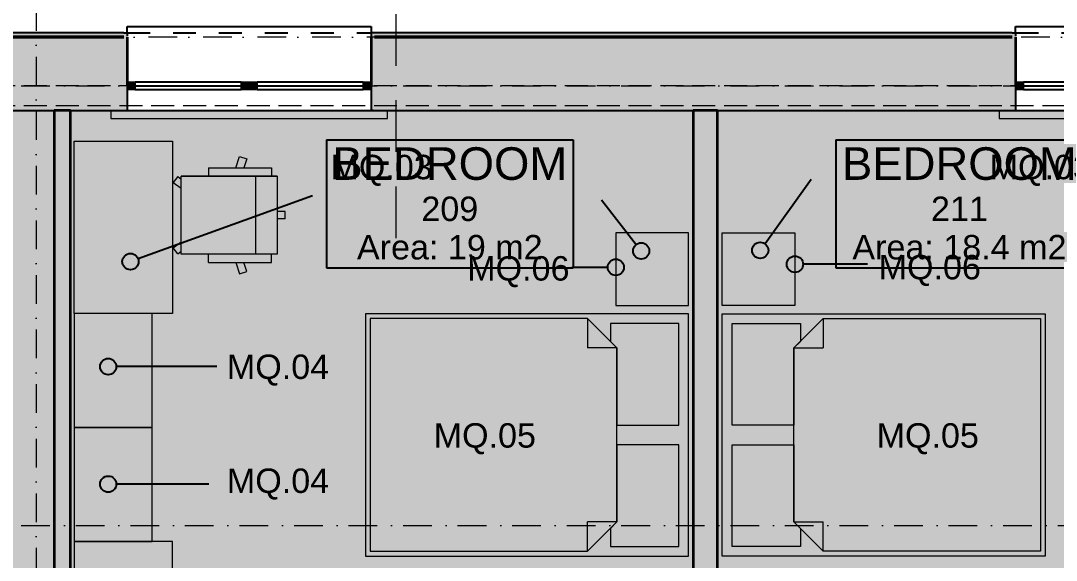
# Model space of a CAD drawing. Header units: millimetres. Extents: x -14278 to 96025, y -22378 to 34603.
# Drawn here: x 72108 to 78472, y 12336 to 15650 of the extents above; entities that cross this region are included whole.
import ezdxf
from ezdxf.enums import TextEntityAlignment as Align

# ---------------------------------------------------------------- set-up
doc = ezdxf.new("R2010")
doc.units = ezdxf.units.MM
doc.header["$MEASUREMENT"] = 0
for name, pattern in [('Dashed', [282.222223, 141.111112, -141.111112]), ('Dot & Dashed', [335.138881, 176.388884, -88.194442, 0, -70.555556]), ('Hidden Line', [195.611112, 141.111112, -54.5]), ('Long Dashed', [529.166651, 317.499995, -211.666656])]:
    doc.linetypes.add(name, pattern=pattern)
for name, color, linetype in [('A-Zz_20_10_90-T_TextFFEInternal', 7, 'Continuous'), ('A-Zz_60_50_80-P_MarkerSection', 7, 'Continuous'), ('NewA-Ee_25_10-M_WallsExternal', 7, 'Continuous'), ('NewA-Ee_25_10-M_WallsInternal', 7, 'Continuous'), ('NewA-Ee_30_10-M_Roofs', 7, 'Continuous'), ('NewA-Ee_30_40-M_Floors', 7, 'Continuous'), ('NewA-Ee_40_20-M_GeneralFFAndEInternalFixed', 7, 'Continuous'), ('NewA-Ee_40_20-M_GeneralFFAndEInternalMovable', 7, 'Continuous'), ('NewA-SL-M_SpacesInternal', 7, 'Continuous'), ('NewA-Ss_30_25-M_CeilingAndSoffitSystems', 7, 'Continuous'), ('NewA-Zz_20_10_90-T_TextFFEInternal', 7, 'Continuous'), ('NewA-Zz_35_40_80-M_GridStructural', 7, 'Continuous'), ('NewA-Zz_50_90_00-M_GrossInternal', 7, 'Continuous'), ('NewA-Zz_60_50_90-P_VoidOpening', 7, 'Continuous')]:
    doc.layers.add(name, color=color, linetype=linetype)
doc.styles.add('GENERATED_STYLE_1', font='')
doc.styles.get('GENERATED_STYLE_1').set_extended_font_data('Arial')

# ---------------------------------------------------------------- blocks, each defined once
blk = doc.blocks.new('Slab_29_2', base_point=(88251.7, 6550.5))
at = {"layer": 'NewA-Ee_30_40-M_Floors', "linetype": 'Continuous', "lineweight": 13}
blk.add_hatch(color=254, dxfattribs=at).paths.add_polyline_path([(88251.7, 6550.5), (88251.7, 12847.7), (90701.4, 12847.7), (90701.4, 15099.7), (56152, 15099.7), (56152, 6550.5)])
at = {"layer": 'NewA-Ee_30_40-M_Floors', "color": 6, "linetype": 'Continuous', "lineweight": 13, "flags": 128}
blk.add_lwpolyline([(88251.7, 6550.5), (56152, 6550.5), (56152, 15099.7), (90701.4, 15099.7), (90701.4, 12847.7), (88251.7, 12847.7)], close=True, dxfattribs=at)
blk = doc.blocks.new('BEDROOM_209_33_2', base_point=(74744.9, 14565))
at = {"layer": 'NewA-SL-M_SpacesInternal', "color": 253, "linetype": 'Continuous', "lineweight": 13}
for p, q in [((72413.2, 15099.7), (72413.2, 11096.4)), ((76240.7, 15099.7), (72413.2, 15099.7)), ((76240.7, 11096.4), (76240.7, 15099.7)), ((72413.2, 11096.4), (73239.3, 11096.4)), ((73239.3, 11096.4), (73239.3, 8145.4)), ((74473.1, 8145.4), (74473.1, 11096.4)), ((74473.1, 11096.4), (76240.7, 11096.4)), ((73239.3, 8145.4), (74473.1, 8145.4))]:
    blk.add_line(p, q, dxfattribs=at)
at = {"layer": 'NewA-SL-M_SpacesInternal', "linetype": 'Continuous'}
for p, q in [((73986.3, 14918.6), (73986.3, 14604.3)), ((73986.3, 14918.6), (75503.5, 14918.6)), ((75503.5, 14918.6), (75503.5, 14604.3)), ((73986.3, 14604.3), (73986.3, 14368.6)), ((75503.5, 14604.3), (75503.5, 14368.6)), ((73986.3, 14368.6), (73986.3, 14132.8)), ((75503.5, 14368.6), (75503.5, 14132.8)), ((73986.3, 14132.8), (75503.5, 14132.8))]:
    blk.add_line(p, q, dxfattribs=at)
at = {"layer": 'NewA-SL-M_SpacesInternal', "color": 5, "lineweight": 70, "style": 'GENERATED_STYLE_1'}
for tag, height, p in [('ROOM_NAME', 200, (74744.9, 14872.8)), ('ROOM_NUMBER', 150, (74744.9, 14570)), ('adj_text', 150, (74744.9, 14334.3))]:
    blk.add_attdef(tag, text='', height=height, dxfattribs=at).set_placement(p, align=Align.TOP_CENTER)
blk = doc.blocks.new('BEDROOM_211_34_2', base_point=(77877, 14565))
at = {"layer": 'NewA-SL-M_SpacesInternal', "color": 253, "linetype": 'Continuous', "lineweight": 13}
for p, q in [((76390.7, 15099.7), (76390.7, 11297.6)), ((80220.8, 15099.7), (76390.7, 15099.7)), ((80220.8, 11297.6), (80220.8, 15099.7)), ((76390.7, 11297.6), (78163.4, 11297.6)), ((78163.4, 11297.6), (78163.4, 8145.4)), ((79394.7, 8145.4), (79394.7, 11297.6)), ((79394.7, 11297.6), (80220.8, 11297.6)), ((78163.4, 8145.4), (79394.7, 8145.4))]:
    blk.add_line(p, q, dxfattribs=at)
at = {"layer": 'NewA-SL-M_SpacesInternal', "linetype": 'Continuous'}
for p, q in [((77118.4, 14918.6), (77118.4, 14604.3)), ((77118.4, 14918.6), (78635.6, 14918.6)), ((78635.6, 14918.6), (78635.6, 14604.3)), ((77118.4, 14604.3), (77118.4, 14368.6)), ((78635.6, 14604.3), (78635.6, 14368.6)), ((77118.4, 14368.6), (77118.4, 14132.8)), ((78635.6, 14368.6), (78635.6, 14132.8)), ((77118.4, 14132.8), (78635.6, 14132.8))]:
    blk.add_line(p, q, dxfattribs=at)
at = {"layer": 'NewA-SL-M_SpacesInternal', "color": 5, "lineweight": 70, "style": 'GENERATED_STYLE_1'}
for tag, height, p in [('ROOM_NAME', 200, (77877, 14872.8)), ('ROOM_NUMBER', 150, (77877, 14570)), ('adj_text', 150, (77877, 14334.3))]:
    blk.add_attdef(tag, text='', height=height, dxfattribs=at).set_placement(p, align=Align.TOP_CENTER)
blk = doc.blocks.new('Slab_42_2', base_point=(72413.2, 15099.7))
at = {"layer": 'NewA-Ss_30_25-M_CeilingAndSoffitSystems', "linetype": 'Continuous', "lineweight": 0}
blk.add_hatch(color=255, dxfattribs=at).paths.add_polyline_path([(72413.2, 15099.7), (72413.2, 11096.4), (73239.3, 11096.4), (73239.3, 8145.4), (74473.1, 8145.4), (74473.1, 11096.4), (76240.7, 11096.4), (76240.7, 15099.7)])
at = {"layer": 'NewA-Ss_30_25-M_CeilingAndSoffitSystems', "color": 6, "linetype": 'Continuous', "lineweight": 13, "flags": 128}
blk.add_lwpolyline([(72413.2, 15099.7), (76240.7, 15099.7), (76240.7, 11096.4), (74473.1, 11096.4), (74473.1, 8145.4), (73239.3, 8145.4), (73239.3, 11096.4), (72413.2, 11096.4)], close=True, dxfattribs=at)
blk = doc.blocks.new('Slab_43_2', base_point=(76390.7, 15099.7))
at = {"layer": 'NewA-Ss_30_25-M_CeilingAndSoffitSystems', "linetype": 'Continuous', "lineweight": 0}
blk.add_hatch(color=255, dxfattribs=at).paths.add_polyline_path([(76390.7, 15099.7), (76390.7, 11297.6), (78163.4, 11297.6), (78163.4, 8145.4), (79394.7, 8145.4), (79394.7, 11297.6), (80220.8, 11297.6), (80220.8, 15099.7)])
at = {"layer": 'NewA-Ss_30_25-M_CeilingAndSoffitSystems', "color": 6, "linetype": 'Continuous', "lineweight": 13, "flags": 128}
blk.add_lwpolyline([(76390.7, 15099.7), (76390.7, 11297.6), (78163.4, 11297.6), (78163.4, 8145.4), (79394.7, 8145.4), (79394.7, 11297.6), (80220.8, 11297.6), (80220.8, 15099.7)], close=True, dxfattribs=at)
blk = doc.blocks.new('Double Window 19_2')
at = {"layer": 'NewA-Ee_25_10-M_WallsExternal', "linetype": 'Continuous', "lineweight": 13}
for points in [[(-750, 0), (-750, -50), (-700, -50), (-700, 0)], [(0, -50), (0, 0), (-50, 0), (-50, -50)], [(0, 0), (0, -50), (50, -50), (50, 0)], [(750, -50), (750, 0), (700, 0), (700, -50)]]:
    blk.add_hatch(color=104, dxfattribs=at).paths.add_polyline_path(points)
at = {"layer": 'NewA-Ee_25_10-M_WallsExternal', "linetype": 'Continuous'}
for p, q in [((-750, 300), (-750, 340)), ((-750, 340), (750, 340)), ((750, 340), (750, 300)), ((-700, 0), (-50, 0)), ((50, 0), (700, 0)), ((-750, -24.9), (-750, -50)), ((-700, -25), (-50, -25)), ((-50, -50), (-700, -50)), ((50, -25), (700, -25)), ((700, -50), (50, -50)), ((750, -24.9), (750, -50)), ((-750, -175.2), (750, -175.2))]:
    blk.add_line(p, q, dxfattribs=at)
at = {"layer": 'NewA-Ee_25_10-M_WallsExternal', "linetype": 'Dashed'}
blk.add_line((-750, 300), (750, 300), dxfattribs=at)
at = {"layer": 'NewA-Ee_25_10-M_WallsExternal', "color": 24, "linetype": 'Continuous', "lineweight": 13}
for p, q in [((-750, 0), (-700, 0)), ((-700, 0), (-700, -50)), ((-50, -50), (-50, 0)), ((-50, 0), (0, 0)), ((0, 0), (50, 0)), ((50, 0), (50, -50)), ((700, -50), (700, 0)), ((700, 0), (750, 0)), ((-700, -50), (-750, -50)), ((0, -50), (-50, -50)), ((50, -50), (0, -50)), ((750, -50), (700, -50))]:
    blk.add_line(p, q, dxfattribs=at)
at = {"layer": 'NewA-Ee_25_10-M_WallsExternal', "color": 92, "linetype": 'Continuous', "lineweight": 35}
for p, q in [((-750, 0), (-750, -24.9)), ((750, 0), (750, -24.9))]:
    blk.add_line(p, q, dxfattribs=at)
blk = doc.blocks.new('Wall_68_2', base_point=(56001.7, 15250))
at = {"layer": 'NewA-Ee_25_10-M_WallsExternal', "linetype": 'Continuous', "lineweight": 13}
for points in [[(71641.7, 15274.9), (71641.7, 15250), (72761.7, 15250), (72761.7, 15274.9), (72741.6, 15274.9), (72741.6, 15550), (71661.8, 15550), (71661.8, 15274.9)], [(71661.8, 15574.9), (71661.8, 15554.8), (72741.6, 15554.8), (72741.6, 15574.9)], [(72741.6, 15574.9), (72741.6, 15274.9), (72761.7, 15274.9), (72761.7, 15574.9)], [(74281.8, 15574.9), (74261.7, 15574.9), (74261.7, 15274.9), (74281.8, 15274.9)], [(74261.7, 15274.9), (74261.7, 15250), (78221.7, 15250), (78221.7, 15274.9), (78201.6, 15274.9), (78201.6, 15550), (74281.8, 15550), (74281.8, 15274.9)], [(74281.8, 15574.9), (74281.8, 15554.8), (78201.6, 15554.8), (78201.6, 15574.9)], [(78201.6, 15574.9), (78201.6, 15274.9), (78221.7, 15274.9), (78221.7, 15574.9)], [(72761.7, 15250), (71641.7, 15250), (71641.7, 15224.9), (71654.7, 15224.9), (71654.7, 15179.6), (72748.7, 15179.6), (72748.7, 15224.9), (72761.7, 15224.9)], [(72748.7, 15099.7), (72761.7, 15099.7), (72761.7, 15224.9), (72748.7, 15224.9)], [(78221.7, 15250), (74261.7, 15250), (74261.7, 15224.9), (74274.7, 15224.9), (74274.7, 15179.6), (78208.7, 15179.6), (78208.7, 15224.9), (78221.7, 15224.9)], [(74274.7, 15099.7), (74274.7, 15224.9), (74261.7, 15224.9), (74261.7, 15099.7)], [(78208.7, 15099.7), (78221.7, 15099.7), (78221.7, 15224.9), (78208.7, 15224.9)], [(71654.7, 15179.6), (71654.7, 15116.1), (72748.7, 15116.1), (72748.7, 15179.6)], [(74274.7, 15179.6), (74274.7, 15116.1), (78208.7, 15116.1), (78208.7, 15179.6)], [(72748.7, 15116.1), (71654.7, 15116.1), (71654.7, 15099.7), (72748.7, 15099.7)], [(78208.7, 15116.1), (74274.7, 15116.1), (74274.7, 15099.7), (78208.7, 15099.7)]]:
    blk.add_hatch(color=6, dxfattribs=at).paths.add_polyline_path(points)
at = {"layer": 'NewA-Ee_25_10-M_WallsExternal', "linetype": 'Continuous'}
for p, q in [((71661.8, 15554.8), (72741.6, 15554.8)), ((72741.6, 15574.9), (72761.7, 15574.9)), ((72761.7, 15574.9), (72761.7, 15554.8)), ((74281.8, 15574.9), (74261.7, 15574.9)), ((74261.7, 15574.9), (74261.7, 15554.8)), ((74281.8, 15554.8), (78201.6, 15554.8)), ((78201.6, 15574.9), (78221.7, 15574.9)), ((78221.7, 15574.9), (78221.7, 15554.8)), ((72761.7, 15250), (72761.7, 15224.9)), ((72761.7, 15224.9), (72761.7, 15179.6)), ((74261.7, 15250), (74261.7, 15224.9)), ((74261.7, 15224.9), (74261.7, 15179.6)), ((78221.7, 15250), (78221.7, 15224.9)), ((78221.7, 15224.9), (78221.7, 15179.6)), ((72761.7, 15179.6), (72761.7, 15116.1)), ((74261.7, 15179.6), (74261.7, 15116.1)), ((78221.7, 15179.6), (78221.7, 15116.1)), ((72748.7, 15099.7), (72761.7, 15099.7)), ((72761.7, 15116.1), (72761.7, 15099.7)), ((74261.7, 15116.1), (74261.7, 15099.7)), ((74274.7, 15099.7), (74261.7, 15099.7)), ((78208.7, 15099.7), (78221.7, 15099.7)), ((78221.7, 15116.1), (78221.7, 15099.7))]:
    blk.add_line(p, q, dxfattribs=at)
at = {"layer": 'NewA-Ee_25_10-M_WallsExternal', "color": 92, "linetype": 'Continuous', "lineweight": 35}
for p, q in [((71661.8, 15550), (72741.6, 15550)), ((72761.7, 15550), (72761.7, 15274.9)), ((74261.7, 15550), (74261.7, 15274.9)), ((74281.8, 15550), (78201.6, 15550)), ((78221.7, 15550), (78221.7, 15274.9)), ((72761.7, 15274.9), (72761.7, 15250)), ((74261.7, 15274.9), (74261.7, 15250)), ((78221.7, 15274.9), (78221.7, 15250))]:
    blk.add_line(p, q, dxfattribs=at)
at = {"layer": 'NewA-Ee_25_10-M_WallsExternal', "linetype": 'Continuous', "flags": 128}
for points in [[(72741.6, 15574.9), (71661.8, 15574.9)], [(78201.6, 15574.9), (74281.8, 15574.9)], [(72012.9, 15099.7), (72748.7, 15099.7)], [(74274.7, 15099.7), (78208.7, 15099.7)]]:
    blk.add_lwpolyline(points, dxfattribs=at)
at = {"layer": 'NewA-Ee_25_10-M_WallsExternal', "linetype": 'Continuous', "zscale": 1000}
for p in [(73511.7, 15274.9), (78971.7, 15274.9)]:
    blk.add_blockref('Double Window 19_2', p, dxfattribs=at)
blk = doc.blocks.new('Wall_81_2', base_point=(76240.7, 15099.7))
at = {"layer": 'NewA-Ee_25_10-M_WallsInternal', "linetype": 'Continuous', "lineweight": 13}
blk.add_hatch(color=6, dxfattribs=at).paths.add_polyline_path([(76240.7, 15099.7), (76240.7, 10972.6), (76390.7, 11297.6), (76390.7, 15099.7)])
at = {"layer": 'NewA-Ee_25_10-M_WallsInternal', "color": 92, "linetype": 'Continuous', "lineweight": 35, "flags": 128}
for points in [[(76240.7, 15099.7), (76240.7, 10972.6)], [(76390.7, 15099.7), (76240.7, 15099.7)], [(76390.7, 11297.6), (76390.7, 15099.7)]]:
    blk.add_lwpolyline(points, dxfattribs=at)
blk = doc.blocks.new('Wall_115_2', base_point=(72413.2, 15099.7))
at = {"layer": 'NewA-Ee_25_10-M_WallsInternal', "linetype": 'Continuous', "lineweight": 13}
blk.add_hatch(color=6, dxfattribs=at).paths.add_polyline_path([(72313.2, 15099.7), (72313.2, 8145.4), (72413.2, 8145.4), (72413.2, 15099.7)])
at = {"layer": 'NewA-Ee_25_10-M_WallsInternal', "color": 92, "linetype": 'Continuous', "lineweight": 35, "flags": 128}
for points in [[(72313.2, 15099.7), (72313.2, 11096.4)], [(72413.2, 15099.7), (72313.2, 15099.7)], [(72413.2, 11096.4), (72413.2, 15099.7)], [(72313.2, 10971.4), (72313.2, 8145.4)], [(72413.2, 9081), (72413.2, 10971.4)], [(72413.2, 8145.4), (72413.2, 8956)]]:
    blk.add_lwpolyline(points, dxfattribs=at)
blk = doc.blocks.new('Standard grid marker')
at = {"layer": 'NewA-Zz_35_40_80-M_GridStructural', "color": 6, "linetype": 'Dot & Dashed', "lineweight": 13}
blk.add_line((1000, 0), (18130.8, 0), dxfattribs=at)
at = {"layer": 'NewA-Zz_35_40_80-M_GridStructural', "style": 'GENERATED_STYLE_1'}
blk.add_attdef('AC_MarkerText_1', text='', height=250, rotation=90, dxfattribs=at).set_placement((-250, 14.3), align=Align.MIDDLE_CENTER)
blk = doc.blocks.new('Standard grid marker_2')
at = {"layer": 'NewA-Zz_35_40_80-M_GridStructural', "color": 6, "linetype": 'Dot & Dashed', "lineweight": 13}
blk.add_line((1000, 0), (40175.6, 0), dxfattribs=at)
at = {"layer": 'NewA-Zz_35_40_80-M_GridStructural', "style": 'GENERATED_STYLE_1'}
blk.add_attdef('AC_MarkerText_1', text='', height=250, dxfattribs=at).set_placement((41425.6, 14.3), align=Align.MIDDLE_CENTER)
blk = doc.blocks.new('Standard grid marker_4')
at = {"layer": 'NewA-Zz_35_40_80-M_GridStructural', "color": 6, "linetype": 'Dot & Dashed', "lineweight": 13}
blk.add_line((1000, 0), (40175.6, 0), dxfattribs=at)
blk = doc.blocks.new('Venetian Blind 19')
at = {"layer": 'NewA-Ee_40_20-M_GeneralFFAndEInternalFixed', "color": 1, "linetype": 'Continuous', "lineweight": 18}
for p, q in [((1700, 50), (0, 50)), ((0, 50), (0, 0)), ((0, 0), (1700, 0)), ((1700, 0), (1700, 50))]:
    blk.add_line(p, q, dxfattribs=at)
blk = doc.blocks.new('Office Desk Rect 19')
at = {"layer": 'NewA-Ee_40_20-M_GeneralFFAndEInternalMovable', "color": 1, "linetype": 'Continuous', "lineweight": 18}
for p, q in [((1058.8625, 604.8375), (0, 604.8375)), ((0, 604.8375), (0, 0)), ((1058.8625, 0), (1058.8625, 604.8375)), ((0, 0), (1058.8625, 0))]:
    blk.add_line(p, q, dxfattribs=at)
blk = doc.blocks.new('Office Chair 04 19')
at = {"layer": 'NewA-Ee_40_20-M_GeneralFFAndEInternalMovable', "color": 1, "linetype": 'Continuous', "lineweight": 18}
for p, q in [((335.5, 682), (335.5, 632.6)), ((335.5, 682), (379.5, 682)), ((379.5, 682), (379.5, 632.6)), ((67.3, 210.1), (67.3, 598.2)), ((67.3, 598.2), (117.3, 598.2)), ((597.6, 632.6), (117.3, 632.6)), ((117.3, 632.6), (117.3, 43.3)), ((117.3, 632.6), (117.3, 43.3)), ((597.6, 632.6), (597.6, 43.3)), ((597.6, 43.3), (597.6, 632.6)), ((597.6, 632.6), (597.6, 43.3)), ((647.6, 598.2), (597.6, 598.2)), ((647.6, 210.1), (647.6, 598.2)), ((-3.2, 401.5), (11.5, 446.7)), ((11.5, 446.7), (67.3, 428.6)), ((117.3, 501), (597.6, 501)), ((703.4, 446.7), (647.6, 428.6)), ((718.1, 401.5), (703.4, 446.7)), ((67.3, 378.6), (-3.2, 401.5)), ((647.6, 378.6), (718.1, 401.5)), ((67.3, 210.1), (117.3, 210.1)), ((67.3, 210.1), (117.3, 210.1)), ((647.6, 210.1), (597.6, 210.1)), ((647.6, 210.1), (597.6, 210.1)), ((117.3, 43.3), (597.6, 43.3)), ((119.9, 21.7), (135.6, 43.3)), ((119.9, 21.7), (157.3, -5.4)), ((157.3, -5.4), (192.7, 43.3)), ((557.7, -5.4), (522.2, 43.3)), ((595, 21.7), (557.7, -5.4)), ((595, 21.7), (579.3, 43.3))]:
    blk.add_line(p, q, dxfattribs=at)
blk = doc.blocks.new('Bed Double 19')
at = {"layer": 'NewA-Ee_40_20-M_GeneralFFAndEInternalMovable', "color": 1, "linetype": 'Continuous', "lineweight": 18}
for p, q in [((1489.1, 1985.4), (0, 1985.4)), ((0, 1985.4), (0, 0)), ((1489.1, 0), (1489.1, 1985.4)), ((684.5, 1925.4), (60, 1925.4)), ((60, 1925.4), (60, 1505.4)), ((684.5, 1545.4), (684.5, 1925.4)), ((1429.1, 1925.4), (804.5, 1925.4)), ((804.5, 1925.4), (804.5, 1545.4)), ((1429.1, 1505.4), (1429.1, 1925.4)), ((210, 1545.4), (30, 1365.4)), ((170, 1505.4), (210, 1545.4)), ((210, 1545.4), (684.5, 1545.4)), ((744.5, 1545.4), (210, 1545.4)), ((210, 1545.4), (210, 1365.4)), ((1279.1, 1545.4), (744.5, 1545.4)), ((804.5, 1545.4), (1279.1, 1545.4)), ((1279.1, 1545.4), (1319.1, 1505.4)), ((1459.1, 1365.4), (1279.1, 1545.4)), ((1279.1, 1545.4), (1279.1, 1365.4)), ((60, 1505.4), (170, 1505.4)), ((1319.1, 1505.4), (1429.1, 1505.4)), ((30, 1365.4), (30, 30)), ((30, 1365.4), (210, 1365.4)), ((1459.1, 1365.4), (1279.1, 1365.4)), ((1459.1, 30), (1459.1, 1365.4)), ((0, 0), (1489.1, 0)), ((30, 30), (744.5, 30)), ((744.5, 30), (1459.1, 30))]:
    blk.add_line(p, q, dxfattribs=at)
blk = doc.blocks.new('Rectangular Table 01 19_3')
at = {"layer": 'NewA-Ee_40_20-M_GeneralFFAndEInternalMovable', "color": 1, "linetype": 'Continuous', "lineweight": 18}
for p, q in [((446.6, 446.6), (0, 446.6)), ((0, 446.6), (0, 0)), ((446.6, 0), (446.6, 446.6)), ((0, 0), (446.6, 0))]:
    blk.add_line(p, q, dxfattribs=at)
blk = doc.blocks.new('Wardrobe 19')
at = {"layer": 'NewA-Ee_40_20-M_GeneralFFAndEInternalMovable', "color": 1, "linetype": 'Continuous', "lineweight": 18}
for p, q in [((1059.4, 604.8), (0, 604.8)), ((0, 604.8), (0, 0)), ((1059.4, 0), (1059.4, 604.8)), ((0, 0), (1059.4, 0))]:
    blk.add_line(p, q, dxfattribs=at)
blk = doc.blocks.new('Credenza 19_2')
at = {"layer": 'NewA-Ee_40_20-M_GeneralFFAndEInternalMovable', "color": 1, "linetype": 'Continuous', "lineweight": 18}
for p, q in [((700, 478.4), (0, 478.4)), ((0, 478.4), (0, 0)), ((700, 0), (700, 478.4)), ((0, 0), (700, 0))]:
    blk.add_line(p, q, dxfattribs=at)
blk = doc.blocks.new('Beam_16_2', base_point=(90851.7, 6550))
at = {"layer": 'NewA-Ee_30_10-M_Roofs', "color": 6, "linetype": 'Hidden Line', "lineweight": 13}
blk.add_line((90851.7, 15250), (56001.7, 15250), dxfattribs=at)
blk = doc.blocks.new('Line_82_2', base_point=(73312.8, 13525.6))
at = {"layer": 'NewA-Zz_20_10_90-T_TextFFEInternal', "linetype": 'Continuous'}
blk.add_hatch(color=256, dxfattribs=at).paths.add_polyline_path([(72695.3, 13525.6), (72691.5, 13544.7), (72680.6, 13560.9), (72664.4, 13571.8), (72645.3, 13575.6), (72626.1, 13571.8), (72609.9, 13560.9), (72599.1, 13544.7), (72595.3, 13525.6), (72599.1, 13506.4), (72609.9, 13490.2), (72626.1, 13479.4), (72645.3, 13475.6), (72664.4, 13479.4), (72680.6, 13490.2), (72691.5, 13506.4)])
blk.add_line((73312.8, 13525.6), (72695.3, 13525.6), dxfattribs=at)
blk.add_circle((72645.3, 13525.6), 50, dxfattribs=at)
blk = doc.blocks.new('Line_83_2', base_point=(73264.1, 12803.9))
at = {"layer": 'NewA-Zz_20_10_90-T_TextFFEInternal', "linetype": 'Continuous'}
blk.add_hatch(color=256, dxfattribs=at).paths.add_polyline_path([(72695.3, 12803.9), (72691.5, 12823.1), (72680.6, 12839.3), (72664.4, 12850.1), (72645.3, 12853.9), (72626.1, 12850.1), (72609.9, 12839.3), (72599.1, 12823.1), (72595.3, 12803.9), (72599.1, 12784.8), (72609.9, 12768.6), (72626.1, 12757.7), (72645.3, 12753.9), (72664.4, 12757.7), (72680.6, 12768.6), (72691.5, 12784.8)])
blk.add_line((73264.1, 12803.9), (72695.3, 12803.9), dxfattribs=at)
blk.add_circle((72645.3, 12803.9), 50, dxfattribs=at)
blk = doc.blocks.new('Line_89_2', base_point=(73900.8, 14575.1))
at = {"layer": 'NewA-Zz_20_10_90-T_TextFFEInternal', "linetype": 'Continuous'}
blk.add_hatch(color=256, dxfattribs=at).paths.add_polyline_path([(72832.3, 14170.7), (72828.5, 14189.8), (72817.7, 14206), (72801.5, 14216.8), (72782.3, 14220.7), (72763.2, 14216.8), (72747, 14206), (72736.1, 14189.8), (72732.3, 14170.7), (72736.1, 14151.5), (72747, 14135.3), (72763.2, 14124.5), (72782.3, 14120.7), (72801.5, 14124.5), (72817.7, 14135.3), (72828.5, 14151.5)])
blk.add_line((73900.8, 14575.1), (72829.3, 14187.7), dxfattribs=at)
blk.add_circle((72782.3, 14170.7), 50, dxfattribs=at)
blk = doc.blocks.new('Line_104_2', base_point=(77311.7, 14154.7))
at = {"layer": 'NewA-Zz_20_10_90-T_TextFFEInternal', "linetype": 'Continuous'}
blk.add_hatch(color=256, dxfattribs=at).paths.add_polyline_path([(76916.2, 14154.7), (76912.4, 14173.8), (76901.5, 14190.1), (76885.3, 14200.9), (76866.2, 14204.7), (76847, 14200.9), (76830.8, 14190.1), (76820, 14173.8), (76816.2, 14154.7), (76820, 14135.6), (76830.8, 14119.3), (76847, 14108.5), (76866.2, 14104.7), (76885.3, 14108.5), (76901.5, 14119.3), (76912.4, 14135.6)])
blk.add_line((77311.7, 14154.7), (76916.2, 14154.7), dxfattribs=at)
blk.add_circle((76866.2, 14154.7), 50, dxfattribs=at)
blk = doc.blocks.new('Line_105_2', base_point=(76966.4, 14674.6))
at = {"layer": 'NewA-Zz_20_10_90-T_TextFFEInternal', "linetype": 'Continuous'}
blk.add_hatch(color=256, dxfattribs=at).paths.add_polyline_path([(76702.9, 14239.8), (76699.1, 14258.9), (76688.3, 14275.2), (76672.1, 14286), (76652.9, 14289.8), (76633.8, 14286), (76617.6, 14275.2), (76606.7, 14258.9), (76602.9, 14239.8), (76606.7, 14220.7), (76617.6, 14204.5), (76633.8, 14193.6), (76652.9, 14189.8), (76672.1, 14193.6), (76688.3, 14204.5), (76699.1, 14220.7)])
blk.add_line((76966.4, 14674.6), (76682.2, 14280.4), dxfattribs=at)
blk.add_circle((76652.9, 14239.8), 50, dxfattribs=at)
blk = doc.blocks.new('Line_109_2', base_point=(75495.1, 14135.9))
at = {"layer": 'NewA-Zz_20_10_90-T_TextFFEInternal', "linetype": 'Continuous'}
blk.add_hatch(color=256, dxfattribs=at).paths.add_polyline_path([(75815.3, 14135.9), (75811.5, 14155), (75800.7, 14171.3), (75784.4, 14182.1), (75765.3, 14185.9), (75746.2, 14182.1), (75729.9, 14171.3), (75719.1, 14155), (75715.3, 14135.9), (75719.1, 14116.8), (75729.9, 14100.6), (75746.2, 14089.7), (75765.3, 14085.9), (75784.4, 14089.7), (75800.7, 14100.6), (75811.5, 14116.8)])
blk.add_line((75495.1, 14135.9), (75715.3, 14135.9), dxfattribs=at)
blk.add_circle((75765.3, 14135.9), 50, dxfattribs=at)
blk = doc.blocks.new('Line_110_2', base_point=(75676.7, 14549.4))
at = {"layer": 'NewA-Zz_20_10_90-T_TextFFEInternal', "linetype": 'Continuous'}
blk.add_hatch(color=256, dxfattribs=at).paths.add_polyline_path([(75971.1, 14236.1), (75967.3, 14255.3), (75956.4, 14271.5), (75940.2, 14282.3), (75921.1, 14286.1), (75901.9, 14282.3), (75885.7, 14271.5), (75874.9, 14255.3), (75871.1, 14236.1), (75874.9, 14217), (75885.7, 14200.8), (75901.9, 14189.9), (75921.1, 14186.1), (75940.2, 14189.9), (75956.4, 14200.8), (75967.3, 14217)])
blk.add_line((75676.7, 14549.4), (75890.3, 14275.6), dxfattribs=at)
blk.add_circle((75921.1, 14236.1), 50, dxfattribs=at)
blk = doc.blocks.new('Label_171_2', base_point=(74535.1, 13262.4))
at = {"layer": 'A-Zz_20_10_90-T_TextFFEInternal', "insert": (74960.1, 13178.1), "char_height": 150, "attachment_point": 2, "style": 'GENERATED_STYLE_1'}
blk.add_mtext('\\fArial|b0|i0|c0|p34;MQ.05\\fArial|b0|i0|c0|p34;\\fArial|b0|i0|c0|p34;\\fArial|b0|i0|c0|p34;\\fArial|b0|i0|c0|p34;\\fArial|b0|i0|c0|p34;\\fArial|b0|i0|c0|p34;\\fArial|b0|i0|c0|p34;\\fArial|b0|i0|c0|p34;\\fArial|b0|i0|c0|p34;\\fArial|b0|i0|c0|p34;\\fArial|b0|i0|c0|p34;\\fArial|b0|i0|c0|p34;\\fArial|b0|i0|c0|p34;\\fArial|b0|i0|c0|p34;\\fArial|b0|i0|c0|p34;\\fArial|b0|i0|c0|p34;\\fArial|b0|i0|c0|p34;\\fArial|b0|i0|c0|p34;\\fArial|b0|i0|c0|p34;\\fArial|b0|i0|c0|p34;\\fArial|b0|i0|c0|p34;\\fArial|b0|i0|c0|p34;\\fArial|b0|i0|c0|p34;\\fArial|b0|i0|c0|p34;\\fArial|b0|i0|c0|p34;\\fArial|b0|i0|c0|p34;\\fArial|b0|i0|c0|p34;\\fArial|b0|i0|c0|p34;\\fArial|b0|i0|c0|p34;}', dxfattribs=at)
blk = doc.blocks.new('Label_172_2', base_point=(77257.3, 13262.4))
at = {"layer": 'A-Zz_20_10_90-T_TextFFEInternal', "insert": (77682.3, 13178.1), "char_height": 150, "attachment_point": 2, "style": 'GENERATED_STYLE_1'}
blk.add_mtext('\\fArial|b0|i0|c0|p34;MQ.05\\fArial|b0|i0|c0|p34;\\fArial|b0|i0|c0|p34;\\fArial|b0|i0|c0|p34;\\fArial|b0|i0|c0|p34;\\fArial|b0|i0|c0|p34;\\fArial|b0|i0|c0|p34;\\fArial|b0|i0|c0|p34;\\fArial|b0|i0|c0|p34;\\fArial|b0|i0|c0|p34;\\fArial|b0|i0|c0|p34;\\fArial|b0|i0|c0|p34;\\fArial|b0|i0|c0|p34;\\fArial|b0|i0|c0|p34;\\fArial|b0|i0|c0|p34;\\fArial|b0|i0|c0|p34;\\fArial|b0|i0|c0|p34;\\fArial|b0|i0|c0|p34;\\fArial|b0|i0|c0|p34;\\fArial|b0|i0|c0|p34;\\fArial|b0|i0|c0|p34;\\fArial|b0|i0|c0|p34;\\fArial|b0|i0|c0|p34;\\fArial|b0|i0|c0|p34;\\fArial|b0|i0|c0|p34;\\fArial|b0|i0|c0|p34;\\fArial|b0|i0|c0|p34;\\fArial|b0|i0|c0|p34;\\fArial|b0|i0|c0|p34;\\fArial|b0|i0|c0|p34;}', dxfattribs=at)
blk = doc.blocks.new('Label_179_2', base_point=(73900.8, 14910.8))
at = {"layer": 'A-Zz_20_10_90-T_TextFFEInternal', "insert": (74325.8, 14826.5), "char_height": 150, "attachment_point": 2, "style": 'GENERATED_STYLE_1'}
blk.add_mtext('\\fArial|b0|i0|c0|p34;MQ.03\\fArial|b0|i0|c0|p34;\\fArial|b0|i0|c0|p34;\\fArial|b0|i0|c0|p34;\\fArial|b0|i0|c0|p34;\\fArial|b0|i0|c0|p34;\\fArial|b0|i0|c0|p34;\\fArial|b0|i0|c0|p34;\\fArial|b0|i0|c0|p34;\\fArial|b0|i0|c0|p34;\\fArial|b0|i0|c0|p34;\\fArial|b0|i0|c0|p34;\\fArial|b0|i0|c0|p34;\\fArial|b0|i0|c0|p34;\\fArial|b0|i0|c0|p34;\\fArial|b0|i0|c0|p34;\\fArial|b0|i0|c0|p34;\\fArial|b0|i0|c0|p34;\\fArial|b0|i0|c0|p34;\\fArial|b0|i0|c0|p34;\\fArial|b0|i0|c0|p34;\\fArial|b0|i0|c0|p34;\\fArial|b0|i0|c0|p34;\\fArial|b0|i0|c0|p34;\\fArial|b0|i0|c0|p34;\\fArial|b0|i0|c0|p34;\\fArial|b0|i0|c0|p34;\\fArial|b0|i0|c0|p34;\\fArial|b0|i0|c0|p34;\\fArial|b0|i0|c0|p34;}', dxfattribs=at)
blk = doc.blocks.new('Label_180_2', base_point=(73264.1, 13684.1))
at = {"layer": 'A-Zz_20_10_90-T_TextFFEInternal', "insert": (73689.1, 13599.8), "char_height": 150, "attachment_point": 2, "style": 'GENERATED_STYLE_1'}
blk.add_mtext('\\fArial|b0|i0|c0|p34;MQ.04\\fArial|b0|i0|c0|p34;\\fArial|b0|i0|c0|p34;\\fArial|b0|i0|c0|p34;\\fArial|b0|i0|c0|p34;\\fArial|b0|i0|c0|p34;\\fArial|b0|i0|c0|p34;\\fArial|b0|i0|c0|p34;\\fArial|b0|i0|c0|p34;\\fArial|b0|i0|c0|p34;\\fArial|b0|i0|c0|p34;\\fArial|b0|i0|c0|p34;\\fArial|b0|i0|c0|p34;\\fArial|b0|i0|c0|p34;\\fArial|b0|i0|c0|p34;\\fArial|b0|i0|c0|p34;\\fArial|b0|i0|c0|p34;\\fArial|b0|i0|c0|p34;\\fArial|b0|i0|c0|p34;\\fArial|b0|i0|c0|p34;\\fArial|b0|i0|c0|p34;\\fArial|b0|i0|c0|p34;\\fArial|b0|i0|c0|p34;\\fArial|b0|i0|c0|p34;\\fArial|b0|i0|c0|p34;\\fArial|b0|i0|c0|p34;\\fArial|b0|i0|c0|p34;\\fArial|b0|i0|c0|p34;\\fArial|b0|i0|c0|p34;\\fArial|b0|i0|c0|p34;}', dxfattribs=at)
blk = doc.blocks.new('Label_181_2', base_point=(73264.1, 12984.1))
at = {"layer": 'A-Zz_20_10_90-T_TextFFEInternal', "insert": (73689.1, 12899.8), "char_height": 150, "attachment_point": 2, "style": 'GENERATED_STYLE_1'}
blk.add_mtext('\\fArial|b0|i0|c0|p34;MQ.04\\fArial|b0|i0|c0|p34;\\fArial|b0|i0|c0|p34;\\fArial|b0|i0|c0|p34;\\fArial|b0|i0|c0|p34;\\fArial|b0|i0|c0|p34;\\fArial|b0|i0|c0|p34;\\fArial|b0|i0|c0|p34;\\fArial|b0|i0|c0|p34;\\fArial|b0|i0|c0|p34;\\fArial|b0|i0|c0|p34;\\fArial|b0|i0|c0|p34;\\fArial|b0|i0|c0|p34;\\fArial|b0|i0|c0|p34;\\fArial|b0|i0|c0|p34;\\fArial|b0|i0|c0|p34;\\fArial|b0|i0|c0|p34;\\fArial|b0|i0|c0|p34;\\fArial|b0|i0|c0|p34;\\fArial|b0|i0|c0|p34;\\fArial|b0|i0|c0|p34;\\fArial|b0|i0|c0|p34;\\fArial|b0|i0|c0|p34;\\fArial|b0|i0|c0|p34;\\fArial|b0|i0|c0|p34;\\fArial|b0|i0|c0|p34;\\fArial|b0|i0|c0|p34;\\fArial|b0|i0|c0|p34;\\fArial|b0|i0|c0|p34;\\fArial|b0|i0|c0|p34;}', dxfattribs=at)
blk = doc.blocks.new('Label_193_2', base_point=(74741.3, 14288.4))
at = {"layer": 'A-Zz_20_10_90-T_TextFFEInternal', "insert": (75166.3, 14204.1), "char_height": 150, "attachment_point": 2, "style": 'GENERATED_STYLE_1'}
blk.add_mtext('\\fArial|b0|i0|c0|p34;MQ.06\\fArial|b0|i0|c0|p34;\\fArial|b0|i0|c0|p34;\\fArial|b0|i0|c0|p34;\\fArial|b0|i0|c0|p34;\\fArial|b0|i0|c0|p34;\\fArial|b0|i0|c0|p34;\\fArial|b0|i0|c0|p34;\\fArial|b0|i0|c0|p34;\\fArial|b0|i0|c0|p34;\\fArial|b0|i0|c0|p34;\\fArial|b0|i0|c0|p34;\\fArial|b0|i0|c0|p34;\\fArial|b0|i0|c0|p34;\\fArial|b0|i0|c0|p34;\\fArial|b0|i0|c0|p34;\\fArial|b0|i0|c0|p34;\\fArial|b0|i0|c0|p34;\\fArial|b0|i0|c0|p34;\\fArial|b0|i0|c0|p34;\\fArial|b0|i0|c0|p34;\\fArial|b0|i0|c0|p34;\\fArial|b0|i0|c0|p34;\\fArial|b0|i0|c0|p34;\\fArial|b0|i0|c0|p34;\\fArial|b0|i0|c0|p34;\\fArial|b0|i0|c0|p34;\\fArial|b0|i0|c0|p34;\\fArial|b0|i0|c0|p34;\\fArial|b0|i0|c0|p34;}', dxfattribs=at)
blk = doc.blocks.new('Label_196_2', base_point=(77269.6, 14295.9))
at = {"layer": 'A-Zz_20_10_90-T_TextFFEInternal', "insert": (77694.6, 14211.6), "char_height": 150, "attachment_point": 2, "style": 'GENERATED_STYLE_1'}
blk.add_mtext('\\fArial|b0|i0|c0|p34;MQ.06\\fArial|b0|i0|c0|p34;\\fArial|b0|i0|c0|p34;\\fArial|b0|i0|c0|p34;\\fArial|b0|i0|c0|p34;\\fArial|b0|i0|c0|p34;\\fArial|b0|i0|c0|p34;\\fArial|b0|i0|c0|p34;\\fArial|b0|i0|c0|p34;\\fArial|b0|i0|c0|p34;\\fArial|b0|i0|c0|p34;\\fArial|b0|i0|c0|p34;\\fArial|b0|i0|c0|p34;\\fArial|b0|i0|c0|p34;\\fArial|b0|i0|c0|p34;\\fArial|b0|i0|c0|p34;\\fArial|b0|i0|c0|p34;\\fArial|b0|i0|c0|p34;\\fArial|b0|i0|c0|p34;\\fArial|b0|i0|c0|p34;\\fArial|b0|i0|c0|p34;\\fArial|b0|i0|c0|p34;\\fArial|b0|i0|c0|p34;\\fArial|b0|i0|c0|p34;\\fArial|b0|i0|c0|p34;\\fArial|b0|i0|c0|p34;\\fArial|b0|i0|c0|p34;\\fArial|b0|i0|c0|p34;\\fArial|b0|i0|c0|p34;\\fArial|b0|i0|c0|p34;}', dxfattribs=at)
blk = doc.blocks.new('Label_207_2', base_point=(77951.9, 14910.8))
at = {"layer": 'A-Zz_20_10_90-T_TextFFEInternal', "insert": (78376.9, 14826.5), "char_height": 150, "attachment_point": 2, "style": 'GENERATED_STYLE_1'}
blk.add_mtext('\\fArial|b0|i0|c0|p34;MQ.03\\fArial|b0|i0|c0|p34;\\fArial|b0|i0|c0|p34;\\fArial|b0|i0|c0|p34;\\fArial|b0|i0|c0|p34;\\fArial|b0|i0|c0|p34;\\fArial|b0|i0|c0|p34;\\fArial|b0|i0|c0|p34;\\fArial|b0|i0|c0|p34;\\fArial|b0|i0|c0|p34;\\fArial|b0|i0|c0|p34;\\fArial|b0|i0|c0|p34;\\fArial|b0|i0|c0|p34;\\fArial|b0|i0|c0|p34;\\fArial|b0|i0|c0|p34;\\fArial|b0|i0|c0|p34;\\fArial|b0|i0|c0|p34;\\fArial|b0|i0|c0|p34;\\fArial|b0|i0|c0|p34;\\fArial|b0|i0|c0|p34;\\fArial|b0|i0|c0|p34;\\fArial|b0|i0|c0|p34;\\fArial|b0|i0|c0|p34;\\fArial|b0|i0|c0|p34;\\fArial|b0|i0|c0|p34;\\fArial|b0|i0|c0|p34;\\fArial|b0|i0|c0|p34;\\fArial|b0|i0|c0|p34;\\fArial|b0|i0|c0|p34;\\fArial|b0|i0|c0|p34;}', dxfattribs=at)
blk = doc.blocks.new('Cutting Plane_22_2', base_point=(74415.4, -2269))
at = {"layer": 'A-Zz_60_50_80-P_MarkerSection', "color": 6, "linetype": 'Long Dashed', "lineweight": 13}
blk.add_line((74415.4, 14315.3), (74415.4, 18515.3), dxfattribs=at)
blk = doc.blocks.new('Beam_18_2', base_point=(90851.7, 6426.7))
at = {"layer": 'NewA-Zz_60_50_90-P_VoidOpening', "color": 6, "linetype": 'Hidden Line', "lineweight": 13}
blk.add_line((90851.7, 15126.7), (56001.7, 15126.7), dxfattribs=at)

msp = doc.modelspace()

# ---------------------------------------------------------------- hatches: boundary and pattern name
at = {"layer": 'NewA-Zz_50_90_00-M_GrossInternal', "linetype": 'Continuous', "lineweight": 140}
msp.add_hatch(color=1, dxfattribs=at).paths.add_polyline_path([(56152, 15099.7), (90701.4, 15099.7), (90701.4, 6700.3), (61501.4, 6700.3), (61501.4, 2150.3), (58052, 2150.3), (58052, 6700.3), (56152, 6700.3)])

# ---------------------------------------------------------------- linework, layer by layer
at = {"layer": 'NewA-Zz_50_90_00-M_GrossInternal', "linetype": 'Continuous', "flags": 128}
msp.add_lwpolyline([(56152, 15099.7), (90701.4, 15099.7), (90701.4, 6700.3), (61501.4, 6700.3), (61501.4, 2150.3), (58052, 2150.3), (58052, 6700.3), (56152, 6700.3)], close=True, dxfattribs=at)

# ---------------------------------------------------------------- block references
at = {"layer": 'A-Zz_20_10_90-T_TextFFEInternal', "color": 6, "linetype": 'Continuous', "lineweight": 13}
for name, p in [('Label_179_2', (73900.8, 14910.8)), ('Label_207_2', (77951.9, 14910.8)), ('Label_193_2', (74741.3, 14288.4)), ('Label_196_2', (77269.6, 14295.9)), ('Label_180_2', (73264.1, 13684.1)), ('Label_171_2', (74535.1, 13262.4)), ('Label_172_2', (77257.3, 13262.4)), ('Label_181_2', (73264.1, 12984.1))]:
    msp.add_blockref(name, p, dxfattribs=at)
at = {"layer": 'A-Zz_60_50_80-P_MarkerSection', "color": 6, "lineweight": 13}
msp.add_blockref('Cutting Plane_22_2', (74415.4, -2269), dxfattribs=at)
at = {"layer": 'NewA-Ee_25_10-M_WallsExternal', "color": 92, "lineweight": 35}
msp.add_blockref('Wall_68_2', (56001.7, 15250), dxfattribs=at)
at = {"layer": 'NewA-Ee_25_10-M_WallsInternal', "color": 92, "lineweight": 35}
for name, p in [('Wall_115_2', (72413.2, 15099.7)), ('Wall_81_2', (76240.7, 15099.7))]:
    msp.add_blockref(name, p, dxfattribs=at)
at = {"layer": 'NewA-Ee_30_10-M_Roofs', "color": 6, "lineweight": 13}
msp.add_blockref('Beam_16_2', (90851.7, 6550), dxfattribs=at)
at = {"layer": 'NewA-Ee_30_40-M_Floors', "color": 6, "linetype": 'Continuous', "lineweight": 13}
msp.add_blockref('Slab_29_2', (88251.7, 6550.5), dxfattribs=at)
at = {"layer": 'NewA-Ee_40_20-M_GeneralFFAndEInternalFixed', "color": 6, "linetype": 'Continuous', "lineweight": 13, "zscale": 1000}
for p in [(72661.7, 15049.7), (78121.7, 15049.7)]:
    msp.add_blockref('Venetian Blind 19', p, dxfattribs=at)
at = {"layer": 'NewA-Ee_40_20-M_GeneralFFAndEInternalMovable', "color": 6, "linetype": 'Continuous', "lineweight": 13, "xscale": -1, "zscale": 1000}
for name, p, rotation in [('Office Desk Rect 19', (73041.1, 14910.8), 90), ('Office Chair 04 19', (73050.8, 14098.6), 270), ('Bed Double 19', (78405, 13850.9), 90)]:
    msp.add_blockref(name, p, dxfattribs=dict(at, rotation=rotation))
at = {"layer": 'NewA-Ee_40_20-M_GeneralFFAndEInternalMovable', "color": 6, "linetype": 'Continuous', "lineweight": 13, "zscale": 1000}
msp.add_blockref('Rectangular Table 01 19_3', (75765.3, 13901.7), dxfattribs=at)
at = {"layer": 'NewA-Ee_40_20-M_GeneralFFAndEInternalMovable', "color": 6, "linetype": 'Continuous', "lineweight": 13, "xscale": -1, "zscale": 1000}
msp.add_blockref('Rectangular Table 01 19_3', (76866.2, 13901.7), dxfattribs=at)
at = {"layer": 'NewA-Ee_40_20-M_GeneralFFAndEInternalMovable', "color": 6, "linetype": 'Continuous', "lineweight": 13, "zscale": 1000}
for name, p, rotation in [('Credenza 19_2', (72914.7, 13151.9), 90), ('Bed Double 19', (74226.5, 13850.9), 270), ('Credenza 19_2', (72914.7, 12451.9), 90), ('Wardrobe 19', (73040.6, 11392.5), 90)]:
    msp.add_blockref(name, p, dxfattribs=dict(at, rotation=rotation))
at = {"layer": 'NewA-SL-M_SpacesInternal', "linetype": 'Continuous'}
for name, p, values in [('BEDROOM_209_33_2', (74744.9, 14565), {'ROOM_NAME': 'BEDROOM', 'ROOM_NUMBER': '209', 'adj_text': 'Area: 19 m2'}), ('BEDROOM_211_34_2', (77877, 14565), {'ROOM_NAME': 'BEDROOM', 'ROOM_NUMBER': '211', 'adj_text': 'Area: 18.4 m2'})]:
    msp.add_blockref(name, p, dxfattribs=at).add_auto_attribs(values)
at = {"layer": 'NewA-Ss_30_25-M_CeilingAndSoffitSystems', "color": 6, "linetype": 'Continuous', "lineweight": 13}
for name, p in [('Slab_42_2', (72413.2, 15099.7)), ('Slab_43_2', (76390.7, 15099.7))]:
    msp.add_blockref(name, p, dxfattribs=at)
at = {"layer": 'NewA-Zz_20_10_90-T_TextFFEInternal', "linetype": 'Continuous'}
for name, p in [('Line_105_2', (76966.4, 14674.6)), ('Line_89_2', (73900.8, 14575.1)), ('Line_110_2', (75676.7, 14549.4)), ('Line_104_2', (77311.7, 14154.7)), ('Line_109_2', (75495.1, 14135.9)), ('Line_82_2', (73312.8, 13525.6)), ('Line_83_2', (73264.1, 12803.9))]:
    msp.add_blockref(name, p, dxfattribs=at)
at = {"layer": 'NewA-Zz_35_40_80-M_GridStructural', "color": 1, "linetype": 'Continuous', "lineweight": 18, "zscale": 1000}
for name, p, rotation in [('Standard grid marker', (72201.7, 17770.2), 270), ('Standard grid marker_4', (95525, 15550), 180)]:
    msp.add_blockref(name, p, dxfattribs=dict(at, rotation=rotation))
for p in [(54349.4, 15250), (54349.4, 12550)]:
    msp.add_blockref('Standard grid marker_2', p, dxfattribs=at)
at = {"layer": 'NewA-Zz_60_50_90-P_VoidOpening', "color": 6, "lineweight": 13}
msp.add_blockref('Beam_18_2', (90851.7, 6426.7), dxfattribs=at)

doc.saveas('drawing.dxf')
